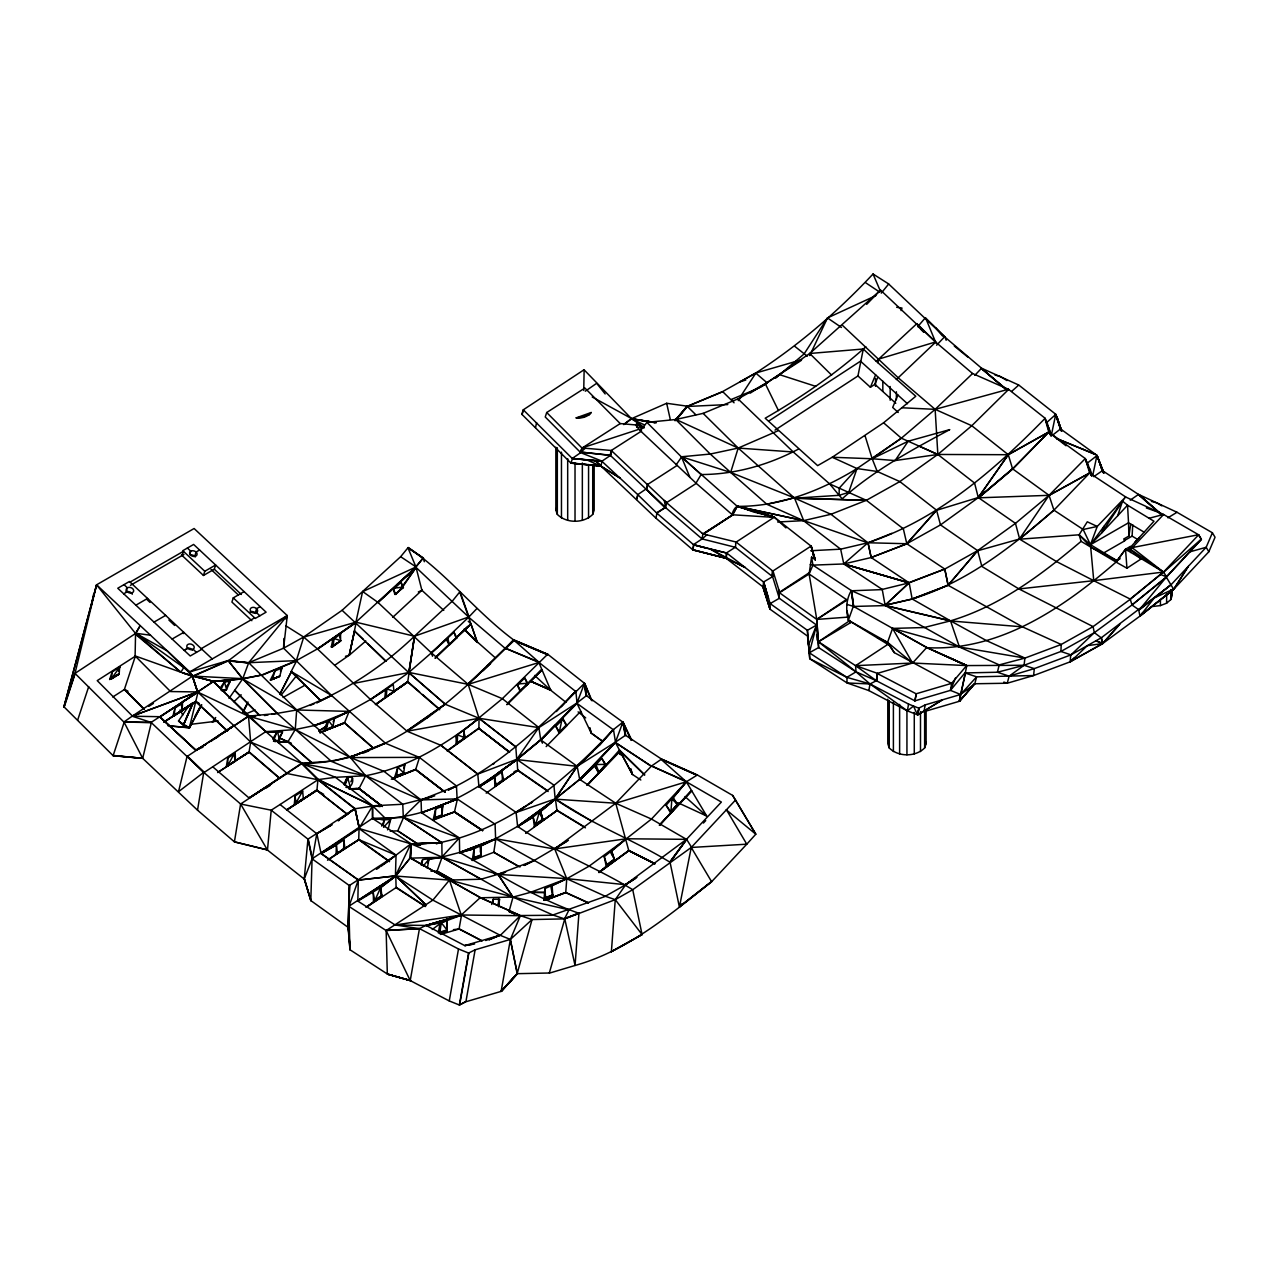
<?xml version="1.0" encoding="UTF-8"?>
<svg xmlns="http://www.w3.org/2000/svg" width="1279" height="1279" viewBox="0 0 1279 1279"><rect width="100%" height="100%" fill="white"/><g stroke="black" fill="none" stroke-linecap="round" stroke-linejoin="round"><path stroke-width="1.5" d="M350.254 949.929L348.336 927.499L310.813 900.576L304.226 879.025L312.076 858.833L372.445 818.384L372.573 805.818L402.757 804.251L431.311 796.945M430.975 871.207L437.082 871.207L442.038 857.378L441.831 842.861L411.374 844.012L372.445 818.384C426.77 820.91 475.34 791.573 516.732 759.39L515.789 746.872L479.049 718.27L445.332 704.297L408.72 672.546L342.085 610.307L303.635 637.022L283.586 648.197L248.718 662.698L228.142 660.588L189.756 671.907L135.83 633.297L74.981 673.393L63.95 706.791L113.112 755.681L142.672 758.319L197.526 810.183L234.409 841.854L267.215 849.88L304.482 879.233L311.085 900.768M331.181 761.165L301.876 763.275L248.51 716.416L213.481 681.387L182.945 672.946L193.433 676.127L228.142 660.955L287.279 615.599L194.104 528.515L96.58 584.823L63.95 706.791L96.58 584.823L189.756 671.907L192.729 676.063L213.481 681.387L242.259 678.637L296.68 709.973L350.366 757.488L365.602 775.729L402.757 804.251L403.317 817.233L441.751 842.685L411.103 843.836L410.495 858.145L442.07 857.266L513.007 897.107L552.88 914.997L564.535 918.882L569.011 909.849L513.023 897.043L480.52 897.778L410.207 857.985L410.879 843.836L358.791 828.408L320.757 853.397L358.28 879.952L357.848 900.752L395.787 876.067L410.207 857.985L395.531 875.891L348.783 906.299L348.064 927.307L349.982 949.753L387.601 974.166L410.751 980.641L387.601 974.166L410.223 980.577L449.249 1000.945L459.353 1005.006L465.876 1001.761L501.128 991.385L517.403 973.671L549.89 972.999L575.054 965.469C627.669 950.841 669.652 914.885 711.62 881.727L691.252 847.465L735.521 800.046L732.627 795.41L697.103 774.834L661.547 759.102L625.495 735.265L622.889 722.155L613.265 729.717C570.146 775.362 520.441 818.928 459.401 838.001L436.155 843.644L441.751 842.685L403.588 817.409L372.717 818.576M865.899 346.865L863.293 349.007C833.221 375.578 799.919 398.185 765.194 418.217L817.649 465.636L832.213 457.258L872.182 458.761L908.17 441.239L949.769 429.616C912.263 449.76 874.005 470.16 842.206 498.762L839.136 495.309L839.216 488.162L857.01 468.562L901.359 438.201L935.141 409.344L972.584 373.532L1008.635 389.408L1045.135 418.281L1050.299 434.396L1045.135 418.281C994.598 470.048 937.667 519.498 867.945 542.76L840.655 549.171L810.694 550.737M568.404 840.335L533.951 860.607L497.915 874.34L481.016 879.217L449.425 880.08L432.878 900.128L386.146 930.552L387.329 973.99L410.223 980.577L386.146 930.552L349.055 906.475L349.599 885.372L396.042 855.139L410.879 843.836L410.495 858.145M565.926 702.267L550.705 690.228L538.635 661.946L513.471 639.804C475.964 611.81 447.01 573.743 408.209 547.492L400.647 556.701L362.612 591.506L377.865 602.329L431.359 652.866L468.194 684.361L479.049 718.334L456.235 735.777L456.091 744.41L457.306 743.738L457.514 734.865L465.028 737.823L457.45 743.227L456.219 736.16M267.215 849.88L234.409 841.854L240.612 804.011L301.924 763.515C388.832 763.211 456.667 698.414 513.471 639.804L547.972 654.432L584.743 683.498L592.049 700.844M464.996 738.111L463.669 738.99L463.797 730.373L502.343 698.67L547.7 654.208M199.396 703.546L195.975 701.531L174.248 715.824L174.903 708.086L182.481 703.21L182.226 710.628L172.969 716.048M312.332 859.024L316.808 833.588L354.938 808.52L359.255 828.025L354.938 808.52M441.319 933.766L446.851 930.824L447.122 920.992L426.003 925.372L464.773 945.613L474.605 943.966M641.802 934.773L611.362 951.64L642.074 934.581L632.721 889.704C595.422 866.858 553.695 851.558 517.611 826.378L516.108 812.389L478.938 786.665L477.77 774.003L441.031 745.385L407.074 731.236L370.478 699.485L317.432 648.901L303.635 637.022L285.952 625.863M213.481 681.387L197.749 691.939L170.555 691.555L135.11 655.919L135.558 633.473L140.21 625.607L135.83 633.297L167.373 650.995L192.729 676.063L213.481 681.387L159.891 717.023L195.767 750.213L202.929 747.176M583.736 390.447L584.135 369.855L631.762 418.936L644.408 424.884M592.225 397.002L631.634 418.617L666.663 403.285L687.494 406.21L722.619 391.582L755.985 372.876C798.911 345.106 838.177 311.261 873.029 273.994L888.489 283.826L944.573 336.809L981.585 368.208L1018.739 385.027L1055.783 414.316L1060.515 428.913L1096.966 455.356L1102.354 470.576L1138.134 494.206L1176.856 512.192L1212.396 532.783L1206.177 547.284L1171.004 584.807L1101.219 637.821L1070.971 654.864L1034.311 668.613L1033.608 675.536L976.612 676.831L974.742 683.897L959.49 701.244L974.454 683.769L1007.244 683.226L1033.608 675.536L1070.459 661.723L1102.386 643.769L1101.219 637.821L1094.376 632.657L1131.995 604.983L1165.761 577.788L1201.429 539.466L1198.647 534.798L1163.602 514.494L1126.016 497.179L1089.708 473.182L1085.359 458.601L1048.844 432.11L1045.407 420.008M635.583 424.932L637.693 424.02L642.602 428.049L646.902 422.358L681.563 457.051L737.328 506.388L774.019 517.356L732.307 514.766L696.272 483.366L640.395 430.815L635.583 424.932L620.219 423.573L584.887 388.033L546.709 412.525L581.929 447.954L611.282 450.48L666.551 502.679L702.89 533.887L735.777 541.944L735.553 547.492M348.336 927.499L349.982 949.753L348.783 906.299L349.599 885.372M735.521 800.046L755.809 834.196L746.776 844.188L691.252 847.465L632.721 889.704L615.263 899.649L564.774 918.882L532.048 919.553L520.393 915.684L461.255 914.997L432.878 900.128L395.435 875.955L396.042 855.139L358.791 828.408M446.851 930.824L447.09 921.136L446.851 930.824L439.816 932.903L441.287 922.703L461.527 915.14L500.281 935.365L510.385 939.425L517.164 973.687L501.128 991.385L517.164 973.687L532.048 919.553L510.385 939.425L475.133 949.801L468.61 953.047L458.506 948.986L419.464 928.618L395.211 925.005L357.576 900.944L395.787 876.067L449.425 880.08L512.799 896.979L497.979 874.276L459.641 852.422L442.022 857.058L411.374 844.012M183.888 667.318L180.915 672.226L135.558 633.473L96.58 584.823L74.981 673.393L123.887 722.027L132.137 716.208L151.066 722.395L203.729 772.34L240.612 804.011L271.212 810.199L307.951 839.136L312.076 858.833L310.813 900.576L304.482 879.233M344.994 848.169L336.089 854.244L344.866 848.425L343.907 839.919L336.377 844.843L336.089 854.244L328.527 859.392M343.907 839.919L343.619 849.304L358.999 839.552L389.551 861.47M348.064 927.307L349.327 885.548L312.076 858.833M974.742 683.897L960.625 694.481L925.197 704.889L918.93 708.054L917.714 714.865L942.511 699.789L917.714 714.865L907.355 710.868L870.008 683.945L856.019 671.843L818.624 647.574L816.594 625.063L779.311 598.3L778.911 590.019L773.092 571.297L736.16 542.088M917.714 714.865L918.93 708.054L917.459 714.929L913.526 706.072L907.355 710.868L868.857 690.58L847.098 682.97L809.751 658.733L809.319 652.786L818.624 647.574L816.769 619.42L809.111 573.999L811.573 557.132L815.267 559.754L811.302 546.309L774.019 516.956L737.072 506.164C727.607 527.268 733.554 503.398 738.942 506.74L753.747 512.016L774.019 516.956L770.294 517.18M642.074 934.581L615.263 899.649L605.303 896.275L566.773 878.737L495.612 838.736L495.085 824.204L457.131 798.895L456.459 785.946L419.464 757.456L385.491 743.275L331.533 695.488L283.586 648.197L283.906 638.461M159.667 716.943L197.749 691.939L192.474 676.175L228.142 660.588L248.909 662.938L296.68 709.973L349.135 711.396L370.478 699.485L393.277 684.521L393.964 691.603L392.429 692.531L407.697 682.059L414.444 636.207L452.494 600.938L460.008 591.633L468.945 616.91L431.359 652.866L408.72 672.546L370.462 699.565L385.666 689.861L384.803 697.902L386.146 697.439L386.961 688.949L393.964 691.284M811.573 557.132L812.932 565.126L809.111 573.999L779.471 592.737L816.769 619.42L818.464 641.77L856.019 671.843L876.387 680.732L914.885 700.844L950.441 690.372L964.894 672.93L997.428 672.242L1009.131 676.143L1034.311 668.613L1024.047 665.288L966.652 665.576L951.544 683.37L894.277 652.626L889.321 645.255L848.345 620.235C845.851 610.339 845.851 599.515 851.366 590.578L853.621 606.454L885.212 605.591L950.745 620.986L986.413 640.587L1024.927 658.093L1061.186 644.488L1093.097 626.614L1130.396 599.18L1163.458 572.049L1130.444 546.373L1125.536 549.203L1116.055 562.089C1063.552 607.653 999.586 651.491 926.955 647.686L853.333 606.294L846.922 604.439M350.366 757.488L384.068 771.429L421.063 799.919L456.459 785.946L448.305 789.926C501.144 765.082 543.463 723.786 584.487 683.29L586.118 695.904L577.021 702.922L540.841 739.965L517.004 759.582L479.209 786.921L494.429 777.376L495.005 786.409L503.622 780.126L501.96 771.845L494.429 777.264L495.948 785.738M704.569 547.62L693.666 544.79L710.437 549.123L745.081 567.476L726.312 558.411L726.424 552.96L693.666 544.79L656.862 513.183L637.773 494.637L637.07 497.899M75.253 673.218L64.206 707.047M218.693 771.781L227.918 765.897L227.726 758.143L235.288 753.235L234.697 756.864M227.998 765.609L235.48 760.989L235.224 753.603M442.742 806.314L441.958 815.858L433.165 819.775L435.659 808.92L442.774 806.17L441.926 809.863M638.956 429.296L581.929 447.954L580.426 452.846L572.225 458.458L523.287 409.808L583.768 369.951M433.165 819.775L435.164 817.905L435.659 808.92M1130.396 599.18L1093.753 580.666L1090.475 544.694L1101.97 532.64L1122.53 501.144L1127.55 505.189L1128.526 522.791L1130.716 524.086L1128.909 536.045L1124.257 538.715L1124.369 540.585L1132.107 536.125L1132.73 524.758M918.674 708.134L908.57 704.074L870.008 683.945L846.874 677.358L809.319 652.786L807.497 636.079L769.974 609.156L770.15 603.608L779.311 598.3L772.596 576.653L772.26 570.69M119.634 667.382L119.171 673.921L109.658 679.453L112.136 671.939L119.746 667.062L118.451 670.979M472.207 860.511L493.79 852.294L495.884 838.896L474.061 848.744L472.287 860.016L481.016 855.955L481.112 846.682M472.303 859.904L474.125 857.937L474.061 848.744L459.896 852.677L474.061 848.744M112.072 672.162L111.577 678.797M586.118 695.904L584.487 683.29L577.021 702.922L538.843 727.639L479.049 718.27C445.556 744.57 408.113 767.64 365.73 775.698L331.453 761.405L277.191 713.41L242.61 678.957L213.689 681.355L242.674 678.877L261.476 675.104L296.328 660.635L303.731 637.118L355.898 622.17L414.444 636.207C380.774 668.485 340.774 694.401 296.68 709.973L295.257 729.558L287.951 741.724L278.119 742.523M358.12 900.928L380.758 887.466L395.787 876.067L426.051 904.892L395.787 876.067L380.758 887.562L382.021 896.403L365.97 907.307L374.667 901.151L373.26 892.822M544.87 888.601L545.605 897.97L543.991 900.352L544.87 888.601L566.773 878.737L588.995 866.235L626.31 838.768L651.459 819.056L686.359 781.789L697.359 774.978M552.096 885.883L552.832 895.252L545.605 897.97M505.045 872.406L497.963 874.372L494.142 873.573L498.202 874.404C524.118 889.241 550.673 903.454 578.939 913.254L575.054 965.469L564.774 918.882L549.362 972.871M604.999 896.515L552.88 914.997M611.378 951.864L615.263 899.649L625.703 884.732L566.917 878.657M670.676 812.98L677.87 804.571L670.676 812.98L666.103 805.258L686.359 781.789L661.131 759.39L697.103 775.25L661.547 759.102L651.539 765.993L615.743 803.244L554.702 848.92L566.773 878.737L565.734 892.662L547.572 899.457M1070.715 654.96L1070.203 661.835M339.734 637.917L340.518 634.192L334.171 638.605L332.892 646.487M340.646 640.923L340.502 634.272M772.772 571.105L772.324 576.445L772.916 571.169M685.848 781.181L651.539 765.993L686.359 781.789L721.372 802.061L686.471 839.344L626.31 838.768L604.248 856.706L607.141 865.531L598.924 872.502L628.82 850.407L655.04 863.629M598.892 872.406L614.48 860.303L611.682 851.238M572.225 458.458L586.997 459.992L600.858 466.084L619.947 478.026L600.858 466.084L570.978 463.142L572.448 458.49L595.295 460.696L656.031 518.235L692.914 549.906L726.312 558.411L726.552 553.04M303.283 799.007L294.25 804.891L295.097 795.922L302.643 790.982L303.347 798.704L286.656 810.023M316.776 833.732L331.837 824.843L316.776 833.732L280.053 804.523L271.212 810.199L267.471 850.087L240.612 804.011M304.226 879.025L307.951 839.136L316.808 833.444L321.029 853.221M287.295 809.783L316.92 790.406L317.911 779.774L301.924 763.515L365.378 775.634M339.351 820.319L338.104 820.75L354.667 808.712L317.911 779.774L287.311 773.571L250.684 742.124L233.945 725.673L218.869 735.649L248.51 716.416L250.684 742.124L249.037 752.148L227.886 765.657L235.336 761.197L233.993 754.066L228.014 765.274M726.808 553.088L763.547 582.009L763.051 587.349L769.974 609.156L763.323 587.157L726.04 558.204L692.658 549.682M763.547 582.009L772.596 576.653L773.092 571.297M498.81 906.603L499.497 899.505M492.783 902.974L493.182 899.281L499.609 899.137L498.107 904.573M670.915 811.989L671.859 799.087L686.359 781.789L706.727 816.05L677.726 802.62M396.554 776.417L403.604 773.635L404.819 764.554L397.769 767.336L394.54 777.68L396.714 776.065L397.625 767.8M283.586 648.197L287.279 615.599L189.756 671.907L192.042 675.856M810.215 564.678L812.932 565.126L851.654 590.77L885.148 605.463L959.442 647.014L1024.927 658.093L1024.047 665.288L1009.131 676.143L1007.244 683.226L1003.823 682.075M555.102 725.161L540.745 739.886L538.843 727.543L502.343 698.67L468.194 684.361L408.864 672.402L414.444 636.207M464.885 738.335L463.797 730.485M763.611 582.249L770.15 603.608L807.401 630.307L809.751 658.733L846.874 677.358L847.098 682.97L870.008 683.945L876.387 680.732L877.442 673.362L912.566 663.034L966.652 665.576L927.179 647.686L892.566 628.405L887.578 642.346L889.321 645.255M692.914 549.906L693.666 544.79L692.914 549.906L726.04 558.204M480.28 851.99L481.224 846.058M408.864 672.402L414.668 636.159L468.61 617.006L459.689 591.953M197.526 810.183L203.729 772.34L178.516 791.701L187.166 756.017L204.272 772.388L265.728 731.668L295.257 729.558L314.026 725.609L327.456 721.452L349.135 711.396L314.026 725.609L327.504 721.34M226.319 766.665L227.71 758.271M514.43 913.941L509.042 911.527L513.007 897.107L530.449 892.342L566.773 878.737L550.865 886.347L552.64 896.035L545.797 899.665M656.031 518.235L656.862 513.183L665.416 507.459L702.075 538.923L735.281 547.284L772.596 576.653M693.474 544.614L702.075 538.923L702.89 533.887L732.803 514.782L703.482 533.998L702.331 533.407M947.787 656.942L966.812 665.544L959.49 701.244L923.982 711.684L925.197 704.889M421.654 865.1L422.662 859.504L442.038 857.378L481.016 879.217M887.706 644.456L855.587 665.656L876.387 680.732L877.442 673.362L855.587 665.656L818.464 641.77L849.911 620.507L850.695 622.585L818.464 641.77M637.773 424.1L641.339 426.994L640.395 430.815L642.458 427.953L641.339 426.994L637.118 427.378L637.693 424.02L643.897 427.953M570.722 462.886L600.858 466.084L602.041 461.143L610.403 455.436L611.794 450.688L610.403 455.436L579.835 451.983L610.147 455.196L665.416 507.459M775.026 430.096L857.953 375.962L863.293 349.007L809.703 353.484L761.581 386.642M427.314 868.409L428.913 859.328L442.07 857.266M868.857 690.58L870.008 683.945M495.005 657.55L477.259 641.866M410.223 980.577L419.464 928.618L425.747 925.452L461.255 914.997L480.233 897.65M438.329 932.919L440.088 923.102L439.976 932.039L446.995 929.961L441.287 922.703L426.275 925.516L440.296 921.168M449.249 1000.945L458.506 948.986M459.353 1005.006L468.61 953.047M468.865 952.967L459.609 1004.926L465.956 1001.393L475.133 949.801M876.387 680.732L877.586 673.553M907.355 710.868L908.57 704.074M916.292 693.746L914.885 700.844L916.292 693.746L951.544 683.37M964.894 672.93L976.612 676.831L960.625 694.481L950.441 690.372L951.72 683.13M959.234 701.324L960.449 694.497L959.49 701.244L974.454 683.769M334.411 718.75L332.876 726.904L329.119 728.854L344.467 722.971L349.103 711.476L334.506 718.494L333.132 721.9M691.252 847.465L679.405 907.115L670.052 862.254L686.471 839.344L625.463 884.684L635.631 878.385M90.921 607.669L93.655 594.064M561.817 720.269L559.115 733.075L555.837 726.328L563.032 719.022L566.885 725.385L559.115 733.075L566.821 725.481M332.748 646.646L331.293 646.902L332.86 639.516L334.171 638.605L340.678 640.619L338.967 641.546M535.389 825.275L534.382 826.602L533.103 816.977L579.675 779.391L615.471 742.156L625.495 735.265M691.507 847.194L686.727 839.488L651.459 819.056L615.743 803.244L555.454 799.167L540.585 811.525L542.872 819.487L541.864 821.134L557.404 810.215M334.666 665.336L349.471 655.04L356.154 622.409L317.432 648.901L296.328 660.635L248.718 662.698L242.674 678.877L229.021 698.414M809.351 355.194L809.703 353.484L880.56 290.141L935.541 341.973L972.584 373.532M1092.666 475.82L1096.966 455.356L1103.953 473.022L1099.844 463.078L1102.29 470.768L1093.705 476.667M303.139 799.247L303.347 798.352L295.801 803.644M317.432 648.901L355.898 622.17L362.612 591.506L342.085 610.307M345.458 656.303L349.183 655.232L354.491 631.027L363.204 639.244M349.183 655.232L354.571 630.979M960.625 694.481L965.373 673.09M656.495 512.831L665.144 507.635L646.534 489.09L647.622 484.277M442.87 804.411L457.418 799.071L454.461 811.941L433.053 820.223M390.559 819.647L388.129 829.272M383.236 825.099L384.499 819.743L390.607 819.519L389.168 822.845M174.903 708.086L172.953 716.112L182.066 710.82M610.147 455.196L611.282 450.48L641.61 431.023M636.686 499.465L637.885 494.557L646.279 488.85M1024.927 658.093L999.203 664.888L997.428 672.242L1024.047 665.288L1060.946 651.459L1094.376 632.657M646.534 489.09L647.75 484.405L677.103 465.444M809.319 652.786L816.594 625.063L807.401 630.307L808.488 645.144L816.594 625.063M279.909 675.664L281.94 668.038L275.001 670.883L270.381 680.012L279.573 676.335L272.059 679.581M275.001 670.883L272.363 679.453M552.48 915.268L520.329 915.54L480.744 897.778L449.425 880.08L461.255 914.997L426.275 925.516L461.527 915.14L459.065 929.002L481.799 940.864M491.744 904.477L493.182 899.281M325.889 729.733L328.703 720.844L332.988 726.52L326.001 729.35L327.456 721.452L323.555 731.092L332.876 726.904M446.595 639.404L449.281 645.112L456.859 637.853L454.029 632.29L431.375 652.914L432.542 656.271M346.033 787.272C352.812 790.022 356.601 772.436 346.833 778.256M344.722 785.226L346.769 778.383L343.619 784.523M1094.36 632.993L1093.097 626.614L1018.947 588.948L981.856 566.421L977.668 550.641L940.497 524.902L936.564 510.193L899.824 481.575L877.234 471.471L857.01 468.562L832.213 457.258L883.581 422.789L915.78 396.266L877.81 362.676L878.945 358.855L916.947 323.571M601.865 758.527L606.102 764.906L587.093 785.37L599.02 772.58L594.783 765.897L601.817 758.447L604.919 764.218M599.02 772.58L606.134 765.098M883.581 422.789L901.359 438.201L937.843 454.461L974.582 483.078L978.275 497.531L1015.462 523.367L1019.699 539.194L1079.092 534.798L1090.475 544.694L1125.616 496.923L1097.238 526.452L1087.294 521.8L1079.092 534.798L1081.091 541.337C1042.065 574.399 1000.178 605.99 950.505 620.843L885.148 605.463L882.238 589.427L843.804 563.959L840.655 549.171L803.5 520.649L766.856 504.278L730.661 472.431L738.191 448.066L778.271 430.671M403.748 768.008L404.819 764.554M392.621 778.799L415.627 769.718L419.464 757.456M182.098 555.502L183.441 551.297L130.058 582.121M189.868 553.983L190.763 551.185L187.389 548.036M194.728 556.237L196.055 552.048L199.572 550.002M183.361 633.585L183.76 632.322L172.121 639.036M203.457 575.454L204.784 571.265L215.623 565.014L214.296 569.203L203.457 575.454L181.458 554.894M244.097 591.617L233.258 597.869L231.931 602.073L251.851 620.699M255.288 612.849L256.615 608.644L260.133 606.614M286.096 619.292L287.279 615.599L248.718 662.698M1103.969 526.34L1101.97 532.64L1127.55 505.189L1153.978 521.24L1127.582 550.498L1132.395 547.556L1163.602 514.494M77.683 720.029L88.699 686.631M112.744 697.007L124.351 689.557L135.366 656.175L97.236 680.636L132.408 716.032L197.558 691.939L233.833 725.577L222.978 733.283M523.287 409.808L521.816 414.252L570.978 463.142L601.13 465.908L595.295 460.696M522.072 414.508L523.543 410.063M535.549 427.49L536.588 422.646M546.709 412.525L545.238 416.986L580.714 452.67L602.041 461.143L586.997 459.992M503.478 780.302L496.188 784.986M733.586 401.526L731.284 399.464L741.324 395.307L755.985 372.876M1117.686 515.789L1122.53 501.144M541.161 815.81L540.617 811.765L542.888 819.823L535.341 825.547L539.306 812.453L555.454 799.167C591.394 824.204 632.913 839.52 670.052 862.254L686.727 839.488M374.667 901.151L382.277 895.924M594.175 464.213L594.175 510.161L592.721 514.398C583.624 523.543 566.421 523.543 557.324 514.398L555.853 510.161L556.829 507.347M887.786 699.229L887.786 743.723L889.241 747.959C898.338 757.104 915.556 757.104 924.637 747.959L926.108 743.723L926.108 710.453M1135.097 541.88L1139.525 537.5M1153.066 606.438L1160.405 605.591L1166.624 603.192L1170.765 599.611L1172.235 595.374L1172.235 589.475M395.994 777.12L403.381 773.923L394.54 777.68M349.055 906.124L358.28 880.096L395.531 875.891L358.28 880.096M901.087 310.589L901.999 308.047L896.643 307.264M420.791 864.732L422.534 859.856M427.698 862.733L428.865 859.472M850.775 622.649L848.345 620.235L853.333 606.294L851.366 590.578M278.342 741.564L282.419 732.212M580.538 452.174L582.105 448.034L620.219 423.573M1098.661 459.593L1103.697 473.294L1097.062 455.516L1102.354 470.576M857.953 375.962L870.407 387.265L874.9 384.324L877.762 377.289M950.441 690.372L955.621 677.71M344.93 785.194L347.84 778.192L350.174 786.633L349.119 787.96M870.407 387.265L875.587 374.827L860.511 361.174L768.807 421.015M875.587 374.827L897.858 395.019L892.694 407.457L898.226 412.477M510.385 939.425L520.393 915.684L480.52 897.778M384.499 819.743L372.94 818.56L384.499 819.743L381.75 826.122M1070.459 661.723L1087.278 645.687L1102.658 643.561L1140.244 615.902L1173.674 589.315L1208.831 551.761L1215.05 537.26L1212.396 532.783M403.588 817.409L397.785 830.87L390.127 831.158M201.682 704.841L189.628 727.687L183.409 725.049L192.969 702.97L195.719 701.627L227.23 731.076M219.892 688.47L224.449 681.931L230.172 681.387L226.351 689.909L223.361 691.156M224.353 682.075L220.851 690.052L226.575 689.509L224.449 681.931M193.193 703.034L183.409 725.049L192.697 702.763M337.464 853.109L336.377 844.955L321.301 853.493L358.28 879.952M337.64 853.221L345.01 847.481M513.007 897.107L497.979 874.276L505.653 872.134M809.735 355.578L827.481 317.927L875.891 295.625M382.293 895.588L374.795 900.544L380.758 887.466L381.014 897.171L373.516 902.175L373.244 892.39M395.531 875.747L410.799 843.916M380.247 806.441L372.749 805.914L380.231 806.473M242.674 712.467L247.998 701.995M280.405 671.059L281.94 668.038M291.516 671.475L279.797 694.289L291.516 671.475L320.741 700.636L291.084 671.683L296.584 660.891L261.731 675.36M439.4 933.542L446.963 930.409M350.846 781.773L352.636 778.271M109.658 679.453L118.851 674.337L119.235 673.617L111.625 678.494L119.746 667.062M201.538 704.937L189.356 727.863L169.819 725.976M213.721 682.011L265.728 731.668M195.143 715.904L199.796 707.431M687.494 406.21L676.527 419.464M302.643 790.982L295.801 803.276L295.081 796.034L295.737 803.947M1130.252 500.153L1138.518 494.397M366.625 907.115L396.458 887.354M272.667 739.15L276.776 732.307L282.611 731.892L279.078 737.791L287.887 741.82L311.868 762.876M696 483.094L701.132 474.541C735.201 474.461 768.487 464.916 798.48 449.089M732.307 514.766L737.328 506.388L774.291 517.164L785.946 527.907M287.887 741.82L279.078 737.791M355.21 808.744L372.493 806.09L359.255 828.025L355.21 808.744L318.183 779.598L301.924 763.515L335.418 777.312L372.797 805.818M1055.175 413.836L1060.563 428.913L1052.681 435.084M1173.93 589.043L1188.255 566.421L1173.882 588.979L1140.244 615.902M401.062 582.265L393.5 589.267L394.827 594.399L403.381 587.461L401.094 582.345L401.942 585.686M397.737 591.889L403.365 587.301M395.755 594.543L393.5 589.267M183.169 724.793L178.516 720.972L188.637 706.072M432.238 796.481L421.063 799.919L421.478 812.693L459.401 838.001L459.641 852.422L495.612 838.736L517.611 826.378L555.182 799.007L577.165 766.329L599.291 745.353L613.265 729.717L577.021 703.386L540.921 740.013L542.456 743.211M516.108 812.501L555.182 798.895L577.165 766.441L593.312 751.412M865.068 435.819L872.182 458.761L895.108 460.568L908.17 441.239M393.58 692.179L384.803 697.902M801.022 360.582L765.242 383.652L737.983 398.888L703.13 413.373L675.728 419.512L646.902 422.358M468.61 617.006L416.075 567.46L399.975 589.635M443.765 610.387L421.894 590.306L416.075 567.46L402.373 587.349L403.317 587.541M592.273 821.534L555.182 799.007L553.903 785.114L516.732 759.39L538.843 727.543M226.671 686.423L229.964 681.691M215.687 717.519L212.346 722.299L215.24 719.549M676.239 464.677L681.563 457.051L689.941 477.435M812.932 565.126L843.804 563.959L871.175 557.532L906.795 543.735L940.497 524.902L978.291 497.643L1008.3 454.605L1048.796 431.998L1050.139 434.812M234.105 725.817L248.254 716.16L255.448 716.384M703.13 413.373L738.191 448.066L794.515 498.075L830.966 514.286L867.945 542.76L906.795 543.735L936.596 510.305L978.275 497.531L1008.3 454.716L1048.796 431.998L1012.824 469.009L978.563 497.819L1049.068 495.325L1085.279 458.585L1091.419 475.644M669.732 862.078L686.471 839.344M1081.091 541.337L1116.055 562.089L1125.536 549.203L1163.666 572.177L1166.496 576.765L1201.285 539.226L1198.535 534.734L1132.395 547.556M279.493 740.333L273.642 740.749L276.776 732.307L265.936 731.652L277.767 732.243L279.493 740.333L274.825 741.644M403.109 774.131L403.764 773.283L396.714 776.065M281.076 695.184L296.776 675.376M739.214 399.48L741.037 397.193M924.093 331.293L919.089 325.729L917.73 326.657L925.404 317.736M881.263 293.147L888.681 283.986M1139.125 609.971L1131.995 604.983L1130.204 599.036L1163.458 572.049L1129.996 549.027L1130.748 552.512M676.751 804.059L673.106 797.92L686.391 781.853M682.171 903.55L679.677 906.923M1165.761 577.788L1139.269 609.859M1142.771 612.545L1140.244 615.567L1173.674 589.315L1166.24 577.037L1131.995 604.983M675.04 420.535L687.047 406.274L675.072 420.663L687.351 406.466L722.763 391.726L734.066 402.805M423.301 865.947L428.913 859.328M387.521 829.863L388.352 828.872M977.428 550.769L944.781 569.059L908.921 582.904L885.084 605.271L912.311 599.068L948.123 585.302L977.428 550.769L1015.462 523.367L1049.068 495.325L1012.552 468.801L1008.3 454.716L971.784 425.731L935.141 409.344L898.29 377.849L842.413 325.298M882.238 589.427L908.921 582.904L843.804 563.959L867.945 542.76L871.175 557.532L909.177 582.856L885.084 605.271L912.151 598.972L948.011 585.286L977.668 550.641M1094.105 632.865L1070.971 654.864L1060.946 651.459L1061.186 644.488L1022.736 626.982L948.123 585.302L944.781 569.059L906.795 543.735L936.564 510.193M599.291 745.353L613.265 729.717M383.572 827.353L390.607 819.519M588.564 415.371L591.154 412.509L576.174 417.865C581.897 418.569 587.653 416.906 591.154 412.509M1018.628 385.155L1011.609 391.422M501.384 991.305L517.403 973.671L510.321 939.809L501.128 991.385L517.403 973.671M926.667 647.558L912.566 663.034L855.587 665.656L856.019 671.843L846.874 677.358M441.99 856.898L459.289 838.049L403.317 817.233L420.935 799.951L365.73 775.698M556.381 711.54L575.55 691.347L539.035 662.474L505.781 648.405L514.11 640.555L547.7 654.688L513.471 640.283M561.241 706.743L575.55 691.347M691.475 790.79L659.34 825.211L691.22 790.678M671.859 799.087L677.726 804.299L670.772 811.733L677.518 803.995L673.25 798.176M659.58 825.339L691.795 790.918M703.418 823.068L705.72 820.606M1162.915 572.72L1198.647 534.798M468.945 616.91L476.907 608.532M936.612 345.202L944.733 336.665L925.644 317.975M594.735 765.817L579.947 779.566L615.487 742.587L620.043 751.157L598.604 773.012L594.735 765.817L579.979 779.63L615.471 742.156L622.889 722.155L625.223 735.537M974.806 375.339L981.585 368.208M598.604 773.012L606.102 765.21M599.052 772.452L605.814 764.362L598.908 772.02M587.269 785.258L620.043 751.157L644.392 774.802M1163.458 572.049L1093.753 580.666L1056.518 561.577L1019.699 539.194L1053.928 510.161L1089.628 473.022L1049.084 495.437L1053.928 510.161L1083.169 529.49L1090.475 544.694L1116.887 560.602L1120.18 558.699M866.65 304.354L880.56 290.141M478.938 786.665L517.004 759.582L540.649 739.806L577.021 702.922L575.822 691.092M566.629 724.729L559.435 732.02L555.901 726.424M559.578 732.291L566.773 725.001M559.626 732.787L566.869 725.225M546.165 746.6L580.714 711.364M978.563 497.819L1012.552 468.801L1048.668 432.19L1066.031 445.763M640.827 779.998L632.434 774.45L620.027 751.125L605.686 765.641L619.468 750.006L644.808 774.93M543.991 900.256L552.432 896.339M453.997 639.74L435.036 658.301L471.024 623.944L455.995 637.997L456.827 637.965M527.971 683.977L525.845 685.608L528.067 683.769L524.758 677.95L517.419 685.096L520.041 691.331L520.681 690.772L517.419 685.096M520.553 690.516L528.003 683.562M507.987 703.098L542.152 669.876L506.868 704.681L541.225 669.684M550.721 689.765L530.561 681.227L550.705 690.228L534.622 675.44M1008.635 389.408L971.784 425.731L937.843 454.461L895.108 460.568M486.707 666.663L505.253 648.437L467.938 684.121L483.206 670.084M500.281 935.365L520.393 915.684M468.242 621.242L471.024 623.944L455.804 637.997L467.874 626.358M436.139 656.798L448.353 645.096M456.715 637.422L448.545 645.08M483.158 670.676L490.592 663.561M935.732 342.053L896.323 379.527M233.977 701.675L241.187 694.801M455.804 637.997L471.008 623.896M579.947 779.566L595.934 764.554L605.814 764.362M355.898 622.17L415.963 567.013L423.317 557.916L407.937 547.748L415.963 567.013L362.676 591.601M378.12 602.569L416.075 567.46L396.842 584.775M394.827 594.399L396.378 592.96M395.803 594.303L403.285 587.077L394.795 588.068M392.717 617.325L422.182 590.051M227.886 765.657L249.037 752.148L279.573 778.431M1074.584 657.55L1070.187 661.611L1102.658 643.561L1119.828 624.136L1102.642 643.481L1095.991 640.779L1102.658 643.561L1101.459 637.629M377.865 602.329L416.075 567.46M118.851 674.337L111.017 679.293M863.293 349.007L876.243 361.254L878.945 358.855M775.33 378.168L779.375 374.603L815.65 386.322M1163.666 572.177L1201.285 539.226M279.573 676.335L270.381 680.012M580.458 452.414L585.35 448.21M349.471 655.04L365.826 641.003M702.075 538.923L707.015 534.718M776.193 377.625L804.107 353.931L827.481 317.927L841.47 327.472M978.291 497.643L1012.552 468.801M1053.928 510.161C1011.641 546.725 966.556 582.632 912.151 598.972L909.177 582.856L843.804 563.959L908.825 582.68L944.781 569.059L948.123 585.302M486.196 793.14L518.139 770.07M901.807 407.761L935.141 409.344L1008.3 389.296M516.732 759.39L540.649 739.806M555.182 799.007L579.675 779.391L577.165 766.329L540.841 739.965M579.675 779.391L615.743 803.244L628.788 850.647L654.832 863.837L628.804 850.743L606.342 866.81L614.48 860.303M711.38 881.583L679.645 906.603L711.62 881.727L746.776 844.188L726.44 809.783M1096.982 455.596L1087.614 462.902L1091.467 475.66M381.014 897.171L382.021 896.403M623.768 424.452L631.442 418.521M380.886 866.459L396.042 855.139L358.488 839.488M342.436 817.761L354.667 808.712L342.436 817.681M432.27 929.465L439.96 923.758M623.848 424.548L631.666 418.793L656.335 422.678L631.57 418.697M384.084 863.964L396.042 855.139M607.013 864.492L614.448 859.008L610.419 852.166L626.31 838.768L554.702 848.92L566.549 841.502M607.125 864.876L614.559 859.408M607.173 865.228L614.607 859.76L611.73 851.494L612.753 856.402M607.045 865.787L614.575 860.064M599.259 872.47L628.804 850.743M542.872 819.487L535.389 824.939L533.119 817.089L517.867 826.538L555.454 799.167L556.957 810.566L585.414 827.849M535.309 824.555L542.792 819.104L539.306 812.453M534.382 826.602L542.696 820.303M525.653 833.38L556.957 810.566L535.917 825.467M496.14 784.619L503.67 779.199M503.702 779.87L496.172 785.306L494.429 777.376M531.329 802.796L532.608 801.869L527.651 805.035M517.611 826.378L555.454 799.167M375.786 704.473L407.713 681.627L419.608 691.955M457.434 742.875L464.996 737.471L463.797 731.028M448.018 750.102L478.89 728.071M447.202 751.077L478.89 728.47L479.049 718.334L515.789 746.872M492.975 764.394L494.254 763.467M375.339 704.441L407.441 681.835M375.834 704.505L407.697 682.059L439.72 709.765M426.467 718.238L429.632 716.016M495.005 786.409L517.691 770.422L517.004 759.582L577.165 766.329L615.471 742.156L613.472 729.51M872.166 458.665L901.359 438.201M497.835 773.028L517.004 759.582L501.576 770.31M585.318 391.198L596.669 383.3L605.159 393.964M548.163 791.525L517.691 770.422L502.535 780.973L501.96 771.845M317.688 649.14L356.154 622.409M331.293 646.902L337.384 642.666M340.678 640.619L332.524 646.726L340.566 641.163M354.491 631.027L385.714 661.259M758.783 388.145L766.345 383.412M445.332 704.297L406.818 730.996L445.06 704.058L408.72 672.546L353.516 683.45M386.37 696.783L407.697 682.059M210.731 741.468L233.833 725.577L187.421 756.257L204 772.564M745.801 380.039L740.253 381.718L755.729 373.052L801.677 359.735M248.254 716.16L198.005 692.195L151.066 722.395L123.887 722.027L151.322 722.635L142.672 758.319L112.856 755.425M816.769 619.42L846.378 599.531L847.369 599.867L816.769 619.42L848.792 617.054L846.698 610.595M666.679 502.599L665.672 507.683L664.281 500.473L666.679 502.599L696.272 483.366M301.492 800.11L316.552 790.118L347.536 814.515M376.49 869.336L379.607 867.274M374.747 900.16L382.245 895.204M374.507 901.359L382.181 896.195M327.536 860.239L358.728 839.743L359.063 828.6L321.301 853.493L336.377 844.955M779.391 592.337L809.287 572.688M1116.055 562.089L1126.943 568.212L1140.964 559.035L1129.996 549.027M280.053 804.523L318.183 779.598L335.418 777.312L365.602 775.729L358.999 788.631L349.647 789.111M703.482 533.998L732.931 514.798M286.896 809.655L316.664 790.198M736.033 542.168L774.291 517.164L737.072 506.164M772.9 571.026L811.03 546.101L815.171 559.706M217.67 772.58L249.037 751.812L279.797 778.224M227.918 765.897L235.56 760.701M212.73 766.792L249.085 798L287.04 773.347M265.6 788.392L270.141 785.434M174.791 714.945L182.369 710.037L181.186 704.026M164.256 721.995L195.703 701.707L180.547 711.204L181.842 710.932M196.055 750.389L233.833 725.577M111.225 678.446L117.268 674.561M215.288 738.543L218.309 736.592M735.281 547.284L726.424 552.96L710.437 549.123L726.312 558.411M132.137 716.208L192.474 676.175L197.558 691.939L132.137 716.208L159.411 716.704M148.844 706.36L153.4 703.45M264.577 788.376L249.085 798L301.652 763.291L250.684 742.124M323.683 794.323L316.92 790.406L294.25 804.891L302.947 799.407M524.566 807.145L516.108 812.389L524.358 807.129M625.447 884.604L637.006 877.282M249.005 752.18L233.897 761.724L235.112 761.325M249.085 798L272.139 783.467M625.463 884.684L633.073 879.888M750.086 393.213L765.242 383.652L778.479 410.591M479.209 786.857L494.429 777.264M516.108 812.389L526.756 805.674M517.867 826.538L533.103 816.977M182.513 701.787L198.005 692.195L189.356 727.863L178.66 721.132M1167.887 517.819L1177 512.271M130.458 585.318L183.968 554.447M123.727 593.808L127.245 591.761A3.837 2.766 17.6 0 0 133.544 591.522A3.837 2.766 17.6 0 0 129.067 587.333A3.837 2.766 17.6 0 0 127.245 591.761M135.878 605.175L147.533 598.444L147.133 599.707L150.027 602.425M154.008 622.106L165.646 615.375M184.288 650.419L187.805 648.373A3.837 2.766 17.6 0 0 194.104 648.133A3.837 2.766 17.6 0 0 189.628 643.945A3.837 2.766 17.6 0 0 187.805 648.373M201.235 648.645L254.601 617.837M201.874 649.252L190.235 655.983L117.764 588.244L129.419 581.513L212.234 658.925M1103.201 553.215L1124.753 540.809L1124.257 538.715M605.303 896.275L625.703 884.732M283.091 697.455L305.313 685.016M737.871 506.356C780.494 506.564 821.134 490.608 857.01 468.562L848.68 492.399L839.136 495.309L794.771 498.186L866.347 500.313L899.824 481.575L937.747 454.477L918.977 446.051M344.69 848.601L343.619 849.208L358.728 839.743L389.312 861.63M1089.612 472.974L1049.068 495.325L1019.427 539.035L977.684 550.753M1085.168 458.697L1091.69 475.82M438.809 817.601L441.703 816.082L434.588 818.832L454.716 811.845L482.759 830.567M524.166 865.451L533.951 860.607L524.182 865.355M331.533 695.488L316.856 702.731L331.533 695.488L291.34 671.587M448.321 789.878L456.459 785.946M459.641 852.422L495.884 838.896L480.009 846.474L481.32 854.772L474.141 857.506M418.313 591.953L421.894 590.306M228.142 660.955L248.909 662.938M319.91 732.707L328.719 728.998M271.803 679.405L278.998 676.703M272.827 678.925L279.781 676.031M244.657 714.401L255.192 710.021M309.966 705.496L314.282 703.706M741.324 395.307L757.68 388.576M441.191 933.622L446.419 931.464L441.159 933.015M319.798 732.611L344.451 722.635L373.532 748.135M320.437 732.675L344.467 722.971L373.324 748.279M385.219 743.051L350.11 757.248L331.453 761.405M391.326 779.215L415.627 769.414L445.124 792.117L415.627 769.414M363.604 752.979L368.832 750.885M891.831 533.343L868.105 542.776L871.175 557.532L906.955 543.815M385.491 743.275L350.11 757.248L295.257 729.558L248.462 716.144M394.14 777.904L415.371 769.51M906.795 543.735L903.342 528.787L866.347 500.313L830.966 514.286L803.5 520.649L777.664 522.008M396.794 775.666L403.844 772.868L397.769 767.336M578.668 913.126L564.519 918.658L578.939 913.254M323.555 731.092L344.467 722.971M576.174 417.865L582.345 417.146L588.564 414.748M367.585 750.517L350.11 757.248L364.451 751.828M421.75 812.868L457.418 799.071L435.723 807.161M435.228 817.489L442.342 814.739L441.559 806.633M435.164 817.905L442.278 815.155M435.036 818.288L442.15 815.538M434.844 818.608L441.958 815.858M477.77 774.099L516.732 759.294M459.912 852.581L495.884 838.896M474.125 857.937L481.288 855.219M474.013 858.337L481.192 855.603M473.854 858.673L481.016 855.955M545.637 900.08L565.718 892.438L588.596 902.846M421.478 812.693L457.418 799.071M545.589 897.506L552.832 894.804M545.525 898.386L552.768 895.668L545.398 898.753M545.334 900.064L565.462 892.534L588.34 902.942M485.716 940.497L500.009 935.221L489.17 939.713L500.009 935.221L464.773 945.613L473.39 944.062M440.28 816.993L454.461 811.941L482.679 830.583M514.062 771.701L517.691 770.422M468.194 684.361L539.035 662.474M615.743 803.244L686.359 781.789M879.073 358.983L935.541 341.973M434.764 795.826L421.063 799.919L457.131 798.895M439.64 933.254L446.659 931.192M440.504 934.453L459.321 928.922L482.055 940.784M1189.822 551.857L1206.177 547.284L1208.831 551.761M1149.07 518.283L1163.346 514.494M545.19 899.041L551.233 897.618M678.126 418.952L675.728 419.512L710.261 454.045L730.661 472.431L794.243 497.851L766.856 504.278M190.507 724.362L218.229 721.004M1083.169 529.49L1097.238 526.452L1090.475 544.694L1128.526 522.791L1128.909 536.045M839.136 495.309L829.623 483.878L793.268 451.983L738.191 448.066L710.261 454.045L681.323 456.795M242.77 678.557L261.476 675.104M407.074 731.236L479.049 718.27M259.445 715.329L234.968 690.42M296.68 709.973L271.724 714.337M264.449 715.553L268.094 714.945M675.824 419.384L738.191 448.066M461.255 914.997L395.211 925.005L425.747 925.452M137.029 634.144L135.542 634.336L180.915 672.226M453.39 929.673L459.321 928.922M1018.947 588.948L1093.753 580.666M222.53 690.276L226.351 689.909M222.258 690.596L226.063 690.228M221.906 690.852L225.728 690.484M273.45 741.165L279.302 740.733M275.145 741.372L279.03 741.085M277.863 742.284L287.839 741.58L291.42 743.291M518.65 683.865L527.875 683.306M386.146 930.552L419.464 928.618L386.418 930.361M358.744 788.424L382.309 806.441L358.951 788.408M346.193 786.841L350.174 786.633M351.197 788.807L356.857 788.519M727.783 404.564L687.351 406.466L695.84 414.764M349.423 788.999L358.903 788.551L382.261 806.394M882.334 589.603L851.654 590.77L853.621 606.454M418.745 844.779L411.055 843.932L420.727 844.843L411.103 843.836L441.751 842.685M349.151 788.903L358.999 788.631L349.215 788.743M454.365 880.815L437.322 871.207M848.345 620.235L887.578 642.346L912.566 663.034L892.566 628.405L924.157 627.541L950.505 620.843L959.442 647.014L999.203 664.888M411.103 843.836L426.706 843.437M350.606 757.584L419.24 757.36M1008.3 454.716L937.843 454.461L935.141 409.344M478.618 728.263L508.45 751.093M794.771 498.186L866.347 500.313M255.512 716.368L248.574 716.176L277.191 713.41L242.674 678.877L228.142 660.588M193.433 676.127L242.259 678.637M498.202 874.404L566.549 878.609M950.745 620.986L1022.497 626.854M572.448 458.49L602.041 461.143M167.949 725.737L189.628 727.687M1005.438 389.072L981.393 368.4L1005.79 388.864M620.027 751.125L632.434 774.45L630.787 768.983L632.434 774.45M135.83 633.297L150.49 635.215M654.784 422.614L632.178 419.128L644.248 427.522M631.762 418.936L654.592 422.534M495.612 838.736L554.542 849M738.527 506.58L803.26 520.537L738.942 506.74L774.019 516.956M1151.42 501.4L1156.919 502.887L1161.764 505.844M892.566 628.405L959.202 646.886M994.998 375.035L1000.29 376.506L1006.941 380.566M442.038 857.154L497.915 874.34M730.661 472.431L681.531 456.779L701.132 474.541M867.754 542.808L803.692 520.601L794.515 498.075M135.11 655.919L192.33 676.303L197.558 691.939M1146.32 507.939L1158.886 512.415L1161.38 514.67M1160.533 574.511L1166.496 576.765M602.633 741.308L591.266 733.187L577.021 703.386M601.865 461.255L637.853 494.701M505.781 648.405L538.635 661.946M513.471 639.804L547.972 654.432M794.659 346.257L807.289 356.233M530.417 681.099L550.705 690.228M829.623 483.878L866.107 500.201M509.042 911.527L514.67 913.957M926.955 647.686L966.652 665.576L934.981 651.187M877.282 637.693L887.578 642.346L894.277 652.626M1006.333 388.56L1008.491 389.535M318.183 779.598L372.557 805.898L318.295 779.566L301.924 763.515M1116.887 560.602L1091.067 547.332L1079.092 534.798M877.634 673.697L916.148 693.794M128.028 691.252L124.623 689.381L144.319 709.206M437.082 871.207L454.013 880.751M410.719 858.129L449.648 880.08M912.311 599.068L950.217 620.683M519.993 867.002L493.79 852.294L518.011 866.107M1173.419 589.155L1154.905 597.613L1171.02 584.743L1139.269 609.779L1153.882 598.428L1139.989 616.11L1138.758 610.211M706.472 815.906L685.048 796.561M1130.716 524.086L1144.273 532.256M1132.107 536.125L1137.191 539.178M557.228 810.358L584.007 826.634M396.378 887.466L425.619 906.443M425.172 906.507L396.106 887.658L395.787 876.067M482.407 830.487L454.461 811.941L482.295 830.519M419.576 845.147L397.785 830.87L419.352 845.147M400.647 556.701L415.803 566.773L423.045 558.172L407.937 547.748M865.819 282.851L879.728 292.124M809.111 573.999L846.378 599.531M517.963 770.23L547.044 790.358M954.294 346.049L967.819 357.081M618.412 752.723L623.161 756.145L618.333 752.819M586.374 695.632L623.145 722.347L631.682 739.981M591.585 733.315L602.601 741.34M359.223 788.615L382.437 806.441M415.627 769.718L444.916 792.261M509.506 752.324L478.89 728.406L509.506 752.308M441.031 745.385L477.77 774.083M316.92 790.406L347.552 814.451M578.092 711.891L585.702 717.903M178.516 720.972L183.409 725.049M726.344 809.879L755.809 834.196L732.627 795.41M981.393 368.4L1005.662 388.848M505.525 648.661L468.674 617.181L477.179 642.314L463.909 629.252M1161.86 514.845L1138.838 494.541L1162.019 514.909M755.889 373.196L767.176 382.885M422.518 694.465L438.505 708.342M1138.374 494.637L1161.652 515.069M287.839 741.58L312.06 762.892M919.089 325.729L916.883 323.747L935.461 341.813M876.243 361.254L877.81 362.676M874.9 384.324L895.78 403.269M897.858 395.019L907.45 403.732M793.268 451.983L737.983 398.888M159.891 717.023L195.783 750.149L205.743 744.378L195.783 750.149L159.955 716.768M195.975 701.531L227.502 730.901M214.296 569.203L241.331 594.479M211.019 569.411L238.486 595.087M256.487 612.641L259.861 615.775M204.784 571.265L182.785 550.705L193.625 544.438L266.096 612.177L255.256 618.444L233.258 597.869M168.876 620.027L174.663 625.447M123.999 584.647L127.356 587.78L126.029 591.985A3.837 2.766 17.6 0 1 132.265 594.255M193.097 649.236L196.47 652.386M367.521 643.369L386.226 661.291M645.991 489.026L665.144 507.635M372.573 805.818L384.931 817.92M918.274 326.641L923.934 332.22M809.703 353.484L831.606 375.083M464.533 629.332L475.852 640.475M234.808 690.452L259.829 715.489M124.351 689.557L144.047 709.381M920.896 329.295L923.518 331.948M465.412 630.387L477.179 642.314M935.557 327.664L942.639 336.073M228.397 660.843L242.738 678.685M666.231 805.482L670.564 811.43M1085.695 460.44L1087.342 462.71M766.681 592.673L763.051 587.349L770.246 609.348M446.675 639.66L449.265 644.536L447.858 638.189L431.375 652.914M180.083 709.845L182.769 715.041M563.032 719.022L565.478 724.074M812.836 554.718L815.267 559.754M631.075 740.381L623.145 722.347L625.751 735.425M873.029 273.994L880.512 291.404M524.726 677.87L527.348 684.121M925.804 318.407L935.956 342.996M872.182 458.761L877.234 471.471M595.934 764.554L598.732 771.733M591.17 700.061L584.743 683.498L586.645 695.824M1057.573 419.56L1055.783 414.316L1061.778 430.959L1058.277 421.606L1060.435 429.057M470.88 623.816L477.451 642.538M945.021 336.953L946.172 340.294M454.029 632.29L455.5 636.574M925.133 740.909L926.108 743.723M1089.932 468.769L1091.818 474.397M1048.94 427.81L1050.587 433.197M768.487 598.364L763.739 582.345L766.313 591.41M811.03 546.101L815.011 559.61M540.681 812.245L542.888 819.823M589.747 727.895L591.266 733.187L589.843 727.975M423.317 557.916L424.292 561.721M666.663 403.285L670.276 419.416M636.382 423.941L637.118 427.378M604.248 856.706L606.31 866.634M308.223 838.96L312.348 858.641M811.302 546.309L812.229 551.361M816.578 634.432L817.169 640.108M1125.536 549.203L1126.943 568.212M778.911 590.019L779.311 598.3M738.255 398.744L738.303 400.631M332.844 639.596L333.02 645.943M498.506 899.169L498.602 906.539M372.493 806.09L372.669 818.384M1170.765 589.811L1170.765 599.611M1166.624 593.568L1166.624 603.192M1160.405 599.675L1160.405 605.591M924.637 711.14L924.637 747.959M920.496 711.604L920.496 751.54M914.277 712.339L914.277 753.939M906.939 709.813L906.939 754.786M899.617 704.409L899.617 753.939M896.387 391.79L896.387 399.719M893.397 701.883L893.397 751.54M890.168 386.498L890.168 400.247M889.241 700.684L889.241 747.959M882.83 381.222L882.83 391.102M875.507 378.392L875.507 386.306M592.721 465.396L592.721 514.398M588.564 464.485L588.564 517.979M582.345 462.966L582.345 520.377M575.022 463.27L575.022 521.224M567.684 458.681L567.684 520.377M561.465 452.174L561.465 517.979M557.324 447.698L557.324 514.398M555.853 447.218L555.853 510.161M249.981 611.986A3.837 2.766 17.6 0 1 255.864 613.52M190.219 555.054A3.837 2.766 17.6 0 1 195.303 556.909M185.983 649.077A3.837 2.766 17.6 0 1 192.474 650.116M530.449 892.342L544.582 892.47L530.449 892.342M385.65 689.957L386.338 696.655L385.65 689.957M1055.703 414.476L1051.13 436.299L1047.021 422.262L1055.703 414.476M124.143 722.283L113.112 755.681L142.672 758.319L124.143 722.283M247.263 703.674L242.898 712.371L247.279 703.658M651.363 766.169L615.487 742.587L651.283 766.265M1057.317 417.961L1061.506 431.231L1057.317 417.961M192.857 702.938L164.048 722.027L192.857 702.938M325.266 726.888L318.903 730.996L325.266 726.888M480.792 856.211L473.614 858.944L480.792 856.211M1082.961 449.265L1056.438 438.457L1095.543 454.541L1082.961 449.265M190.635 555.166A3.837 2.766 17.6 0 0 196.95 554.91A3.837 2.766 17.6 0 0 192.458 550.721A3.837 2.766 17.6 0 0 190.635 555.166M251.196 611.778A3.837 2.766 17.6 0 0 257.495 611.522A3.837 2.766 17.6 0 0 253.018 607.333A3.837 2.766 17.6 0 0 251.196 611.778"/></g></svg>
